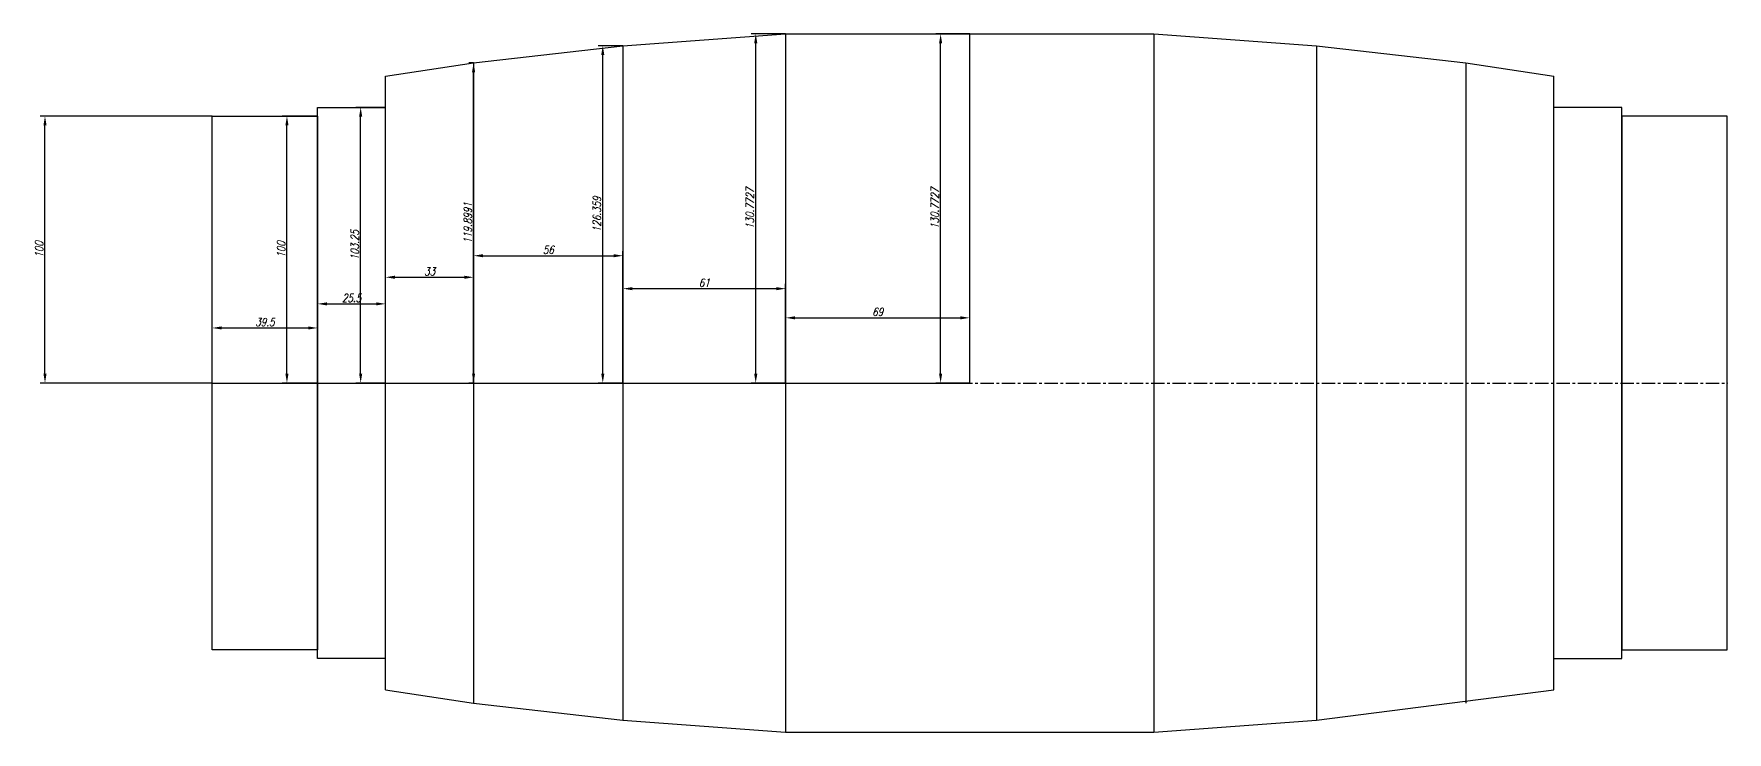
# Model space of a CAD drawing. Header units: millimetres. Extents: x -67 to 1227, y -131 to 131.
# Drawn here: x -67 to 568, y -131 to 131 of the extents above; entities that cross this region are included whole.
import ezdxf

# ---------------------------------------------------------------- set-up
doc = ezdxf.new("R2010")
doc.units = ezdxf.units.MM
doc.linetypes.add('CENTER', pattern=[2, 1.25, -0.25, 0.25, -0.25])
doc.layers.get('0').update_dxf_attribs({"linetype": 'CONTINUOUS'})
doc.layers.get('Defpoints').update_dxf_attribs({"linetype": 'CONTINUOUS'})
doc.layers.add('WEN_NAW-_OSIE', color=2, linetype='CENTER')
doc.styles.add('3_0', font='ROMANS.SHX', dxfattribs={"width": 0.8, "oblique": 15, "height": 3})
doc.dimstyles.new('300', dxfattribs={"dimtxt": 3, "dimasz": 3.5, "dimexe": 1.75, "dimexo": 0, "dimgap": 0.7, "dimtad": 1, "dimdec": 4, "dimdsep": 46, "dimtxsty": '3_0', "dimcen": 0, "dimclrd": 1, "dimclre": 1, "dimclrt": 3, "dimaunit": 1, "dimadec": 0, "dimazin": 0, "dimtfac": 1, "dimtmove": 0, "dimatfit": 3, "dimfxl": 1, "dimtvp": 1.4, "dimtolj": 1, "dimtzin": 0, "dimarcsym": 0})

# ---------------------------------------------------------------- blocks, each defined once
blk = doc.blocks.new('*D1')
at = {"color": 1, "lineweight": -2, "ltscale": 4, "transparency": 16777216}
for p, q in [((0, 100), (-64.45, 100)), ((-62.7, 3.5), (-62.7, 96.5)), ((0, 0), (-64.45, 0))]:
    blk.add_line(p, q, dxfattribs=at)
at = {"color": 1, "ltscale": 4, "transparency": 16777216}
for points in [[(-63.28, 96.5), (-62.11, 96.5), (-62.7, 100)], [(-63.28, 3.5), (-62.11, 3.5), (-62.7, 0)]]:
    blk.add_solid(points, dxfattribs=at)
at = {"layer": 'Defpoints', "color": 0, "ltscale": 4, "transparency": 16777216}
for p in [(-62.7, 100), (0, 100), (0, 0)]:
    blk.add_point(p, dxfattribs=at)
at = {"color": 3, "ltscale": 4, "transparency": 16777216, "insert": (-64.9, 50), "char_height": 3, "attachment_point": 5, "rotation": 90, "style": '3_0'}
blk.add_mtext('\\A1;100', dxfattribs=at)
blk = doc.blocks.new('*D6')
at = {"color": 1, "lineweight": -2, "ltscale": 4, "transparency": 16777216}
for p, q in [((0, 0), (0, 22.37)), ((3.5, 20.62), (36, 20.62)), ((39.5, 0), (39.5, 22.37))]:
    blk.add_line(p, q, dxfattribs=at)
at = {"color": 1, "ltscale": 4, "transparency": 16777216}
for points in [[(3.5, 21.2), (3.5, 20.04), (0, 20.62)], [(36, 21.2), (36, 20.04), (39.5, 20.62)]]:
    blk.add_solid(points, dxfattribs=at)
at = {"layer": 'Defpoints', "color": 0, "ltscale": 4, "transparency": 16777216}
for p in [(39.5, 20.62), (0, 0), (39.5, 0)]:
    blk.add_point(p, dxfattribs=at)
at = {"color": 3, "ltscale": 4, "transparency": 16777216, "insert": (19.75, 22.82), "char_height": 3, "attachment_point": 5, "style": '3_0'}
blk.add_mtext('\\A1;39.5', dxfattribs=at)
blk = doc.blocks.new('*D7')
at = {"color": 1, "lineweight": -2, "ltscale": 4, "transparency": 16777216}
for p, q in [((39.5, 0), (39.5, 31.39)), ((43, 29.64), (61.5, 29.64)), ((65, 0), (65, 31.39))]:
    blk.add_line(p, q, dxfattribs=at)
at = {"color": 1, "ltscale": 4, "transparency": 16777216}
for points in [[(43, 30.22), (43, 29.06), (39.5, 29.64)], [(61.5, 30.22), (61.5, 29.06), (65, 29.64)]]:
    blk.add_solid(points, dxfattribs=at)
at = {"layer": 'Defpoints', "color": 0, "ltscale": 4, "transparency": 16777216}
for p in [(65, 29.64), (39.5, 0), (65, 0)]:
    blk.add_point(p, dxfattribs=at)
at = {"color": 3, "ltscale": 4, "transparency": 16777216, "insert": (52.25, 31.84), "char_height": 3, "attachment_point": 5, "style": '3_0'}
blk.add_mtext('\\A1;25.5', dxfattribs=at)
blk = doc.blocks.new('*D8')
at = {"color": 1, "lineweight": -2, "ltscale": 4, "transparency": 16777216}
for p, q in [((65, 0), (65, 41.36)), ((68.5, 39.61), (94.5, 39.61)), ((98, 0), (98, 41.36))]:
    blk.add_line(p, q, dxfattribs=at)
at = {"color": 1, "ltscale": 4, "transparency": 16777216}
for points in [[(68.5, 40.19), (68.5, 39.02), (65, 39.61)], [(94.5, 40.19), (94.5, 39.02), (98, 39.61)]]:
    blk.add_solid(points, dxfattribs=at)
at = {"layer": 'Defpoints', "color": 0, "ltscale": 4, "transparency": 16777216}
for p in [(98, 39.61), (65, 0), (98, 0)]:
    blk.add_point(p, dxfattribs=at)
at = {"color": 3, "ltscale": 4, "transparency": 16777216, "insert": (81.5, 41.81), "char_height": 3, "attachment_point": 5, "style": '3_0'}
blk.add_mtext('\\A1;33', dxfattribs=at)
blk = doc.blocks.new('*D9')
at = {"color": 1, "lineweight": -2, "ltscale": 4, "transparency": 16777216}
for p, q in [((98, 0), (98, 49.43)), ((101.5, 47.68), (150.5, 47.68)), ((154, 0), (154, 49.43))]:
    blk.add_line(p, q, dxfattribs=at)
at = {"color": 1, "ltscale": 4, "transparency": 16777216}
for points in [[(101.5, 48.26), (101.5, 47.09), (98, 47.68)], [(150.5, 48.26), (150.5, 47.09), (154, 47.68)]]:
    blk.add_solid(points, dxfattribs=at)
at = {"layer": 'Defpoints', "color": 0, "ltscale": 4, "transparency": 16777216}
for p in [(154, 47.68), (98, 0), (154, 0)]:
    blk.add_point(p, dxfattribs=at)
at = {"color": 3, "ltscale": 4, "transparency": 16777216, "insert": (126, 49.88), "char_height": 3, "attachment_point": 5, "style": '3_0'}
blk.add_mtext('\\A1;56', dxfattribs=at)
blk = doc.blocks.new('*D10')
at = {"color": 1, "lineweight": -2, "ltscale": 4, "transparency": 16777216}
for p, q in [((154, 0), (154, 37.09)), ((157.5, 35.34), (211.5, 35.34)), ((215, 0), (215, 37.09))]:
    blk.add_line(p, q, dxfattribs=at)
at = {"color": 1, "ltscale": 4, "transparency": 16777216}
for points in [[(157.5, 35.92), (157.5, 34.75), (154, 35.34)], [(211.5, 35.92), (211.5, 34.75), (215, 35.34)]]:
    blk.add_solid(points, dxfattribs=at)
at = {"layer": 'Defpoints', "color": 0, "ltscale": 4, "transparency": 16777216}
for p in [(215, 35.34), (154, 0), (215, 0)]:
    blk.add_point(p, dxfattribs=at)
at = {"color": 3, "ltscale": 4, "transparency": 16777216, "insert": (184.5, 37.54), "char_height": 3, "attachment_point": 5, "style": '3_0'}
blk.add_mtext('\\A1;61', dxfattribs=at)
blk = doc.blocks.new('*D11')
at = {"color": 1, "lineweight": -2, "ltscale": 4, "transparency": 16777216}
for p, q in [((215, 0), (215, 26.17)), ((284, 0), (284, 26.17)), ((218.5, 24.42), (280.5, 24.42))]:
    blk.add_line(p, q, dxfattribs=at)
at = {"color": 1, "ltscale": 4, "transparency": 16777216}
for points in [[(218.5, 25), (218.5, 23.83), (215, 24.42)], [(280.5, 25), (280.5, 23.83), (284, 24.42)]]:
    blk.add_solid(points, dxfattribs=at)
at = {"layer": 'Defpoints', "color": 0, "ltscale": 4, "transparency": 16777216}
for p in [(284, 24.42), (215, 0), (284, 0)]:
    blk.add_point(p, dxfattribs=at)
at = {"color": 3, "ltscale": 4, "transparency": 16777216, "insert": (249.5, 26.62), "char_height": 3, "attachment_point": 5, "style": '3_0'}
blk.add_mtext('\\A1;69', dxfattribs=at)
blk = doc.blocks.new('*D12')
at = {"color": 1, "lineweight": -2, "ltscale": 4, "transparency": 16777216}
for p, q in [((39.5, 100), (26.27, 100)), ((28.02, 3.5), (28.02, 96.5)), ((39.5, 0), (26.27, 0))]:
    blk.add_line(p, q, dxfattribs=at)
at = {"color": 1, "ltscale": 4, "transparency": 16777216}
for points in [[(27.44, 96.5), (28.6, 96.5), (28.02, 100)], [(27.44, 3.5), (28.6, 3.5), (28.02, 0)]]:
    blk.add_solid(points, dxfattribs=at)
at = {"layer": 'Defpoints', "color": 0, "ltscale": 4, "transparency": 16777216}
for p in [(28.02, 100), (39.5, 100), (39.5, 0)]:
    blk.add_point(p, dxfattribs=at)
at = {"color": 3, "ltscale": 4, "transparency": 16777216, "insert": (25.82, 50), "char_height": 3, "attachment_point": 5, "rotation": 90, "style": '3_0'}
blk.add_mtext('\\A1;100', dxfattribs=at)
blk = doc.blocks.new('*D13')
at = {"color": 1, "lineweight": -2, "ltscale": 4, "transparency": 16777216}
for p, q in [((65, 103.25), (53.91, 103.25)), ((55.66, 3.5), (55.66, 99.75)), ((65, 0), (53.91, 0))]:
    blk.add_line(p, q, dxfattribs=at)
at = {"color": 1, "ltscale": 4, "transparency": 16777216}
for points in [[(55.08, 99.75), (56.25, 99.75), (55.66, 103.25)], [(55.08, 3.5), (56.25, 3.5), (55.66, 0)]]:
    blk.add_solid(points, dxfattribs=at)
at = {"layer": 'Defpoints', "color": 0, "ltscale": 4, "transparency": 16777216}
for p in [(55.66, 103.25), (65, 103.25), (65, 0)]:
    blk.add_point(p, dxfattribs=at)
at = {"color": 3, "ltscale": 4, "transparency": 16777216, "insert": (53.46, 51.62), "char_height": 3, "attachment_point": 5, "rotation": 90, "style": '3_0'}
blk.add_mtext('\\A1;103.25', dxfattribs=at)
blk = doc.blocks.new('*D14')
at = {"color": 1, "lineweight": -2, "ltscale": 4, "transparency": 16777216}
for p, q in [((98, 119.9), (96.25, 119.9)), ((98, 3.5), (98, 116.4)), ((98, 0), (96.25, 0))]:
    blk.add_line(p, q, dxfattribs=at)
at = {"color": 1, "ltscale": 4, "transparency": 16777216}
for points in [[(97.42, 116.4), (98.58, 116.4), (98, 119.9)], [(97.42, 3.5), (98.58, 3.5), (98, 0)]]:
    blk.add_solid(points, dxfattribs=at)
at = {"layer": 'Defpoints', "color": 0, "ltscale": 4, "transparency": 16777216}
for p in [(98, 119.9), (98, 119.9), (98, 0)]:
    blk.add_point(p, dxfattribs=at)
at = {"color": 3, "ltscale": 4, "transparency": 16777216, "insert": (95.8, 59.95), "char_height": 3, "attachment_point": 5, "rotation": 90, "style": '3_0'}
blk.add_mtext('\\A1;119.8991', dxfattribs=at)
blk = doc.blocks.new('*D15')
at = {"color": 1, "lineweight": -2, "ltscale": 4, "transparency": 16777216}
for p, q in [((154, 126.36), (144.68, 126.36)), ((146.43, 3.5), (146.43, 122.86)), ((154, 0), (144.68, 0))]:
    blk.add_line(p, q, dxfattribs=at)
at = {"color": 1, "ltscale": 4, "transparency": 16777216}
for points in [[(145.85, 122.86), (147.02, 122.86), (146.43, 126.36)], [(145.85, 3.5), (147.02, 3.5), (146.43, 0)]]:
    blk.add_solid(points, dxfattribs=at)
at = {"layer": 'Defpoints', "color": 0, "ltscale": 4, "transparency": 16777216}
for p in [(146.43, 126.36), (154, 126.36), (154, 0)]:
    blk.add_point(p, dxfattribs=at)
at = {"color": 3, "ltscale": 4, "transparency": 16777216, "insert": (144.23, 63.18), "char_height": 3, "attachment_point": 5, "rotation": 90, "style": '3_0'}
blk.add_mtext('\\A1;126.359', dxfattribs=at)
blk = doc.blocks.new('*D16')
at = {"color": 1, "lineweight": -2, "ltscale": 4, "transparency": 16777216}
for p, q in [((215, 130.77), (202.04, 130.77)), ((203.79, 3.5), (203.79, 127.27)), ((215, 0), (202.04, 0))]:
    blk.add_line(p, q, dxfattribs=at)
at = {"color": 1, "ltscale": 4, "transparency": 16777216}
for points in [[(203.21, 127.27), (204.38, 127.27), (203.79, 130.77)], [(203.21, 3.5), (204.38, 3.5), (203.79, 0)]]:
    blk.add_solid(points, dxfattribs=at)
at = {"layer": 'Defpoints', "color": 0, "ltscale": 4, "transparency": 16777216}
for p in [(203.79, 130.77), (215, 130.77), (215, 0)]:
    blk.add_point(p, dxfattribs=at)
at = {"color": 3, "ltscale": 4, "transparency": 16777216, "insert": (201.59, 65.39), "char_height": 3, "attachment_point": 5, "rotation": 90, "style": '3_0'}
blk.add_mtext('\\A1;130.7727', dxfattribs=at)
blk = doc.blocks.new('*D17')
at = {"color": 1, "lineweight": -2, "ltscale": 4, "transparency": 16777216}
for p, q in [((284, 130.77), (271.35, 130.77)), ((273.1, 3.5), (273.1, 127.27)), ((284, 0), (271.35, 0))]:
    blk.add_line(p, q, dxfattribs=at)
at = {"color": 1, "ltscale": 4, "transparency": 16777216}
for points in [[(272.52, 127.27), (273.69, 127.27), (273.1, 130.77)], [(272.52, 3.5), (273.69, 3.5), (273.1, 0)]]:
    blk.add_solid(points, dxfattribs=at)
at = {"layer": 'Defpoints', "color": 0, "ltscale": 4, "transparency": 16777216}
for p in [(273.1, 130.77), (284, 130.77), (284, 0)]:
    blk.add_point(p, dxfattribs=at)
at = {"color": 3, "ltscale": 4, "transparency": 16777216, "insert": (270.9, 65.39), "char_height": 3, "attachment_point": 5, "rotation": 90, "style": '3_0'}
blk.add_mtext('\\A1;130.7727', dxfattribs=at)

msp = doc.modelspace()

# ---------------------------------------------------------------- linework, layer by layer
at = {"ltscale": 4}
for p, q in [((154, 126.35898), (215, 130.77275)), ((215, 130.77275), (215, -130.77275)), ((215, 130.77275), (353, 130.77275)), ((353, 130.77275), (353, -130.77275)), ((353, 130.77275), (414, 126.35898)), ((98, 119.89914), (154, 126.35898)), ((154, 126.35898), (154, -126.35898)), ((414, 126.35898), (414, -126.35898)), ((414, 126.35898), (470, 119.89914)), ((65, 115), (98, 119.89914)), ((65, -115), (65, 115)), ((98, 119.89914), (98, -119.89914)), ((470, 119.89914), (470, -119.89914)), ((470, 119.89914), (503, 115)), ((503, -115), (503, 115)), ((65, -115), (98, -119.89914)), ((98, -119.89914), (154, -126.35898)), ((414, -126.35898), (503, -115)), ((154, -126.35898), (215, -130.77275)), ((353, -130.77275), (414, -126.35898)), ((215, -130.77275), (353, -130.77275))]:
    msp.add_line(p, q, dxfattribs=at)
at = {"color": 114, "ltscale": 4, "true_color": 0x139b48}
for p, q in [((284, 0), (284, 130.77275)), ((0, 0), (284, 0))]:
    msp.add_line(p, q, dxfattribs=at)
at = {"ltscale": 4}
for points in [[(65, -103.25), (39.5, -103.25), (39.5, 103.25), (65, 103.25)], [(503, -103.25), (528.5, -103.25), (528.5, 103.25), (503, 103.25)]]:
    msp.add_lwpolyline(points, dxfattribs=at)
for points in [[(0, -100), (0, 100), (39.5, 100), (39.5, -100)], [(568, -100), (568, 100), (528.5, 100), (528.5, -100)]]:
    msp.add_lwpolyline(points, close=True, dxfattribs=at)
for p in [(0, 0), (568, 0)]:
    msp.add_point(p, dxfattribs=at)
at = {"layer": 'WEN_NAW-_OSIE', "ltscale": 4}
msp.add_line((0, 0), (568, 0), dxfattribs=at)

# ---------------------------------------------------------------- dimensions: what is measured, and where the dimension line sits
at = {"color": 114, "ltscale": 4, "true_color": 0x139b48}
for base, p1, p2, picture, middle in [((203.792033, 130.772748), (215, 0), (215, 130.772748), '*D16', (201.592033, 65.386374)), ((273.101914, 130.772748), (284, 0), (284, 130.772748), '*D17', (270.901914, 65.386374)), ((146.43213, 126.35898), (154, 0), (154, 126.35898), '*D15', (144.23213, 63.17949)), ((98, 119.89914), (98, 0), (98, 119.89914), '*D14', (95.8, 59.94957)), ((55.66228, 103.25), (65, 0), (65, 103.25), '*D13', (53.46228, 51.625)), ((-62.69763, 100), (0, 0), (0, 100), '*D1', (-64.89763, 50)), ((28.01839, 100), (39.5, 0), (39.5, 100), '*D12', (25.81839, 50))]:
    dim = msp.add_linear_dim(base=base, p1=p1, p2=p2, angle=90, dimstyle='300', dxfattribs=at)
    dim.commit()
    dim.dimension.update_dxf_attribs({"geometry": picture, "text_midpoint": middle})
for base, p1, p2, picture, middle in [((154, 47.67607), (98, 0), (154, 0), '*D9', (126, 49.87607)), ((98, 39.60698), (65, 0), (98, 0), '*D8', (81.5, 41.80698)), ((215, 35.33511), (154, 0), (215, 0), '*D10', (184.5, 37.53511)), ((65, 29.63928), (39.5, 0), (65, 0), '*D7', (52.25, 31.83928)), ((284, 24.4181), (215, 0), (284, 0), '*D11', (249.5, 26.6181)), ((39.5, 20.62088), (0, 0), (39.5, 0), '*D6', (19.75, 22.82088))]:
    dim = msp.add_linear_dim(base=base, p1=p1, p2=p2, dimstyle='300', dxfattribs=at)
    dim.commit()
    dim.dimension.update_dxf_attribs({"geometry": picture, "text_midpoint": middle})

doc.saveas('drawing.dxf')
